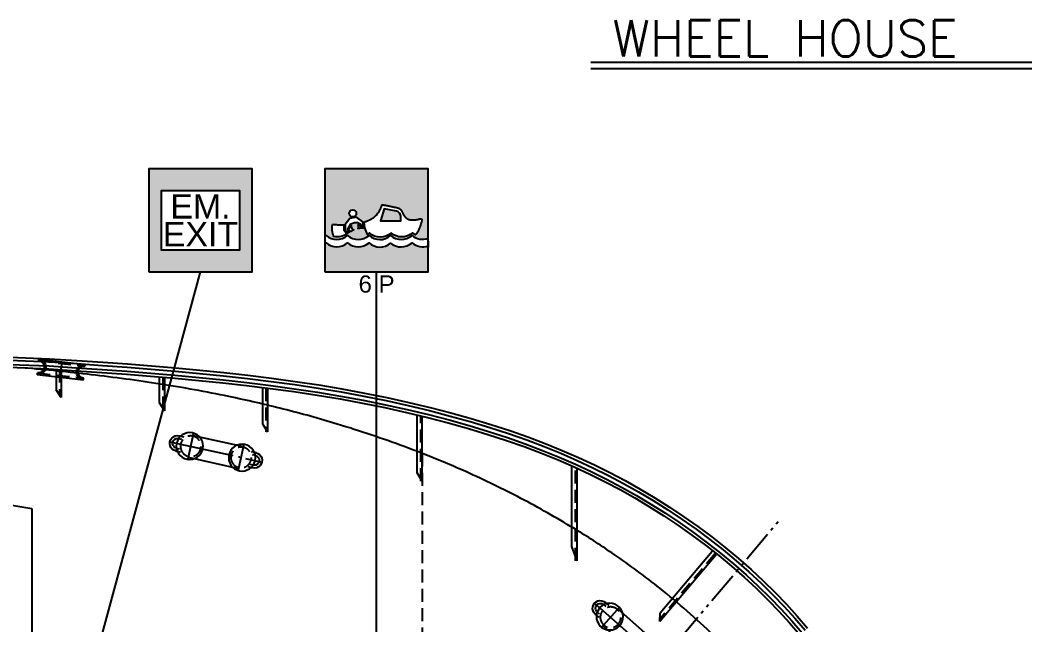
# Model space of a CAD drawing. Header units: millimetres. Extents: x 1084702 to 1166801, y 36632 to 124519.
# Drawn here: x 1118996 to 1128800, y 80761 to 86621 of the extents above; entities that cross this region are included whole.
import ezdxf
from ezdxf.enums import TextEntityAlignment as Align

# ---------------------------------------------------------------- set-up
doc = ezdxf.new("R2010")
doc.units = ezdxf.units.MM
doc.header["$LTSCALE"] = 250
for name, pattern in [('CENTER', [3, 2.5, -0.25, 0, -0.25]), ('DASHED', [0.75, 0.5, -0.25]), ('PHANTOM', [2.1, 1.25, -0.2, 0.125, -0.2, 0.125, -0.2])]:
    doc.linetypes.add(name, pattern=pattern)
doc.layers.get('0').update_dxf_attribs({"color": 255})
for name, color, linetype in [('%posline', 240, 'Continuous'), ('%symbol', 1, 'Continuous'), ('S0TX2', 2, 'Continuous'), ('SAFECO3', 80, 'Continuous'), ('SAFECO7', 255, 'Continuous'), ('SAFETX1', 1, 'Continuous')]:
    doc.layers.add(name, color=color, linetype=linetype)
doc.styles.add('25', font='romans', dxfattribs={"height": 2.5})
doc.styles.add('ROMANS', font='ROMANS.shx', dxfattribs={"height": 100})
doc.styles.add('style1', font='arial.ttf')
doc.styles.add('SYMBOL TXT', font='arial.ttf')
doc.dimstyles.new('dott', dxfattribs={"dimscale": 100, "dimtxt": 150, "dimasz": 0.01, "dimexe": 0.5, "dimexo": 1, "dimgap": 1, "dimtad": 1, "dimdsep": 46, "dimtxsty": 'ROMANS', "dimcen": 1.5, "dimclrd": 1, "dimclre": 1, "dimclrt": 2, "dimazin": 2, "dimtfac": 1, "dimtmove": 2, "dimatfit": 3, "dimldrblk": 'DOT', "dimfxl": 1, "dimtvp": 100, "dimtolj": 1, "dimarcsym": 0})

# ---------------------------------------------------------------- blocks, each defined once
blk = doc.blocks.new('A.4.3_SYMB')
at = {"layer": 'SAFECO3'}
h = blk.add_hatch(color=256, dxfattribs=at)
h.dxf.hatch_style = 1
edge = h.paths.add_edge_path()
edge.add_line((-600, 1200), (-600, 436.0695911111179))
edge.add_arc((-462.3168206484406, 572.723198256208), 193.9867681624607, 224.7849728214023, 309.8562263478203)
edge.add_arc((-213.014954284321, 574.5971933882101), 195.8520086582594, 230.3460304452561, 310.0535816784511)
edge.add_arc((38.3352099053227, 561.7986124510644), 185.7559760498376, 227.5736921240578, 311.5959595996472)
edge.add_arc((286.0568730429368, 571.4519160575437), 193.7761332433246, 230.0592999383633, 310.7732090377113)
edge.add_arc((535.6125767362246, 569.6643241149286), 190.1154409826342, 229.6832966017107, 289.7961928968161)
edge.add_line((600, 390.7840831002541), (600, 1200.000000000004))
edge.add_line((600, 1200), (-600, 1200))
h.paths.add_polyline_path([(286.2083070777444, 716.222117910118), (288.3107685303912, 713.1447195004293), (291.8010513657355, 708.0047658615076), (284.183880525401, 719.3570728186314)], flags=0)
edge = h.paths.add_edge_path(flags=16)
edge.add_arc((-277.4389537005991, 680.5960107228602), 41.84440433873533, 0, 360)
edge = h.paths.add_edge_path(flags=0)
edge.add_line((89.20050979404186, 734.3804755832971), (214.7396266803989, 710.4802509326728))
edge.add_arc((208.9294001605231, 636.4362908515177), 74.27157435191083, 6.039825857703704, 85.51319666683582, ccw=False)
edge.add_line((282.7886928684966, 644.251125295661), (282.7886928684966, 592.2305696323856))
edge.add_line((282.7886928684966, 592.2305696323892), (46.85292984499392, 592.2305696323892))
edge.add_line((46.85292984499392, 592.2305696323892), (89.20050979404186, 734.3804755832971))
h.paths.add_polyline_path([(-233.6771786453755, 636.4449271231279), (-161.4003051670152, 582.9209907094482), (-150.1842604825215, 510.7555990739347), (-172.9371470447368, 510.7555990739347), (-192.6813511082291, 560.1397222948726), (-216.8484327766128, 573.7703169735469), (-256.8451772040717, 573.7703169735469), (-297.8313305209085, 557.3113320823759), (-335.9240125075303, 497.5057339139603), (-316.9607818609147, 462.2484281547804), (-333.8787986372627, 449.5794359689899), (-364.2360578174703, 490.1181475383491), (-364.2360578174703, 552.5730408356176), (-312.0911311750024, 620.0329360428586)], flags=16)
edge = h.paths.add_edge_path(flags=16)
edge.add_line((-197.6697308607909, 551.9874908603524), (-180.7384060321419, 507.9198476256861))
edge.add_arc((-169.1628272565213, 265.2403517271887), 242.9554110398509, 92.730883784425, 101.6991852237668)
edge.add_arc((-251.9289143659407, 529.9784572505887), 42.92056874027885, 321.3099987761316, 391.236110904533)
edge.add_line((-215.2302142105109, 552.2356050438393), (-197.6697308607909, 551.9874908603524))
edge = h.paths.add_edge_path(flags=16)
edge.add_line((-293.5865115081906, 540.3138247489114), (-326.0809331365817, 494.7179654704014))
edge.add_line((-326.0809331365817, 494.7179654704087), (-307.6390366163541, 464.8691853030505))
edge.add_arc((-169.1628272564922, 265.240351727276), 242.9554110397668, 113.0228346082076, 124.74782201632021, ccw=False)
edge.add_arc((-251.928914365948, 529.9784572505887), 42.92056874030024, 166.0661081539838, 253.4120210558355, ccw=False)
edge = h.paths.add_edge_path(flags=16)
edge.add_line((-381.1958453968036, 548.255468038551), (-381.1958453968036, 489.6020121236979))
edge.add_line((-381.1958453968036, 489.6020121236943), (-345.831699245362, 442.3771651037496))
edge.add_arc((-456.5246011372656, 601.6817403425957), 193.9867681602987, 258.4917751443156, 304.79353351232993, ccw=False)
edge.add_arc((-324.7806187830211, 503.2780555520294), 193.5397883375411, 165.4184874228368, 208.2758804812192, ccw=False)
edge.add_line((-512.0865784859343, 552.0030709908024), (-500.1715596907306, 551.4502723734113))
edge.add_line((-500.1715596907306, 551.4502723734331), (-488.2573339575829, 550.9080791280576))
edge.add_line((-488.2573339575829, 550.9080791280576), (-476.3446943486415, 550.3870966266368))
edge.add_line((-476.3446943486415, 550.3870966266259), (-464.4344339259405, 549.8979302412299))
edge.add_line((-464.4344339259405, 549.8979302412336), (-452.5273457515577, 549.451185343798))
edge.add_line((-452.5273457515577, 549.4511853437871), (-440.6242228875999, 549.0574673063311))
edge.add_line((-440.6242228875999, 549.0574673063384), (-428.7258583961157, 548.7273815008739))
edge.add_line((-428.7258583961157, 548.7273815008812), (-416.8330453392191, 548.471533299351))
edge.add_line((-416.8330453392191, 548.471533299351), (-404.9465767789807, 548.3005280737925))
edge.add_line((-404.9465767789807, 548.3005280737852), (-393.0672457774781, 548.2249711961958))
edge.add_line((-393.0672457774781, 548.2249711961922), (-381.1958453968036, 548.2554680385547))
edge = h.paths.add_edge_path()
edge.add_arc((38.3352099053227, 474.9229861897184), 185.7559760498361, 227.5736921240578, 311.5959595996472, ccw=False)
edge.add_arc((-213.0149542843355, 487.7215671268641), 195.8520086582566, 230.3460304452628, 310.05358167845566, ccw=False)
edge.add_arc((-462.3168206484479, 485.8475719948328), 193.986768162464, 230.1437736521797, 309.856226347822, ccw=False)
edge.add_arc((-710.8585858656661, 488.9105731504387), 196.2869822234646, 304.38688253294765, 309.26166287682827, ccw=False)
edge.add_line((-600, 326.9261500404828), (-600, -1.455191522836685e-11))
edge.add_line((-600, 0), (600, 0))
edge.add_line((600, 0), (600, 303.9084568389153))
edge.add_arc((535.6125767362246, 482.7886978535826), 190.1154409826283, 229.6832966017107, 289.7961928968161, ccw=False)
edge.add_arc((286.0568730429368, 484.5762897961977), 193.776133243323, 230.0592999383633, 310.7732090377113, ccw=False)
h.paths.add_polyline_path([(-570.1614224008517, 1200), (560.4886649326581, 1200)], flags=16)
edge = h.paths.add_edge_path(flags=16)
edge.add_line((522.7269446534701, 618.2970010854624), (523.663947017063, 615.2769308276365))
edge.add_line((523.663947017063, 615.2769308276329), (524.5241160149671, 612.2527123625441))
edge.add_line((524.5241160149671, 612.2527123625478), (525.2306182814791, 609.2201974829077))
edge.add_line((525.2306182814791, 609.2201974829077), (525.7083556638827, 606.1753467031922))
edge.add_line((525.7083556638827, 606.1753467031958), (525.9288866505449, 603.1170438626577))
edge.add_line((525.9288866505449, 603.1170438626432), (525.9145141404151, 600.0473522492066))
edge.add_line((525.9145141404151, 600.0473522492102), (525.690095607526, 596.968495210629))
edge.add_line((525.690095607526, 596.9684952106327), (525.2804885258956, 593.8826960946099))
edge.add_line((525.2804885258956, 593.8826960946171), (524.7105503695711, 590.792178248932))
edge.add_line((524.7105503695711, 590.7921782489284), (524.0051386125633, 587.699165021284))
edge.add_line((524.0051386125633, 587.6991650212876), (523.1891107288975, 584.6058797594123))
edge.add_line((523.1891107288975, 584.6058797594014), (522.2873241926136, 581.5145458110237))
edge.add_line((522.2873241926136, 581.5145458110346), (518.3181920764619, 569.2130558245044))
edge.add_line((518.3181920764619, 569.2130558244971), (514.4862156114614, 557.0791018101991))
edge.add_line((514.4862156114614, 557.0791018101881), (510.7581835779929, 545.1141788764289))
edge.add_line((510.7581835779929, 545.1141788764362), (506.9318899423379, 533.3051312610405))
edge.add_line((506.9318899423379, 533.3051312610478), (504.9187056381706, 527.4549495220781))
edge.add_line((504.9187056381706, 527.4549495220563), (502.8051286708214, 521.6388032018622))
edge.add_line((502.8051286708214, 521.6388032018876), (500.5669895567626, 515.8550474444673))
edge.add_line((500.5669895567626, 515.8550474444637), (498.1998392938476, 510.1020305177335))
edge.add_line((498.1998392938476, 510.1020305177226), (495.7162126426701, 504.3780947677587))
edge.add_line((495.7162126426701, 504.3780947677587), (493.129199458228, 498.6815823469587))
edge.add_line((493.129199458228, 498.681582346966), (490.4518895955116, 493.0108354079239))
edge.add_line((490.4518895955116, 493.0108354079275), (487.6973729095043, 487.3641961030517))
edge.add_line((487.6973729095043, 487.3641961030517), (482.0090784875792, 476.1366090058873))
edge.add_line((482.0090784875792, 476.1366090058727), (479.0971371022824, 470.5550020753981))
edge.add_line((479.0971371022824, 470.5550020754017), (476.1172505735376, 465.0172315373529))
edge.add_line((476.1172505735376, 465.0172315373638), (473.0273781837386, 459.5553594113298))
edge.add_line((473.0273781837386, 459.5553594113298), (469.7853791981761, 454.2015088909066))
edge.add_line((469.7853791981761, 454.2015088908956), (466.3491128821624, 448.9878031697626))
edge.add_line((466.3491128821624, 448.987803169759), (464.544960495652, 446.4435431069542))
edge.add_line((464.544960495652, 446.4435431069578), (462.6755494424433, 443.9452609703803))
edge.add_line((462.6755494424433, 443.9452609703876), (461.6987426640044, 442.6947607074835))
edge.add_line((461.6987426640044, 442.6947607074835), (460.6617443996583, 441.4052067965276))
edge.add_line((460.6617443996583, 441.405206796524), (459.5373292960285, 440.0440972839715))
edge.add_line((459.5373292960285, 440.0440972839715), (458.2982719997308, 438.5789302162448))
edge.add_line((458.2982719997308, 438.5789302162448), (456.9173471573886, 436.9772036397699))
edge.add_line((456.9173471573886, 436.9772036397626), (455.3673294156324, 435.2064156010238))
edge.add_line((455.3673294156324, 435.206415601031), (454.5204027845393, 434.2474666728049))
edge.add_line((454.5204027845393, 434.2474666728085), (453.6209934210783, 433.2340641464034))
edge.add_line((453.6209934210783, 433.2340641463961), (452.6656981560736, 432.1621452776562))
edge.add_line((452.6656981560736, 432.1621452776599), (451.6511138203568, 431.027647322353))
edge.add_arc((541.404796244613, 598.6228662019712), 190.1154409826371, 229.6832966016943, 241.8292388827227, ccw=False)
edge.add_arc((291.8490925512815, 600.4104581446009), 193.776133243312, 230.0592999383606, 310.7732090377141, ccw=False)
edge.add_arc((44.12742941365286, 590.7571545381361), 185.7559760498511, 227.5736921240687, 311.59595959964906, ccw=False)
edge.add_arc((-207.222734775838, 603.55573547534), 195.8520086582417, 301.01067509336553, 310.0535816784009, ccw=False)
edge.add_line((-106.3202167537602, 435.6965946689161), (-134.7943350079076, 510.7555990739202))
edge.add_line((-134.7943350079076, 510.7555990739347), (-145.593400342892, 580.23809500895))
edge.add_line((-145.593400342892, 580.2380950089428), (-138.2631102840969, 582.770815629774))
edge.add_line((-138.2631102840969, 582.7708156297595), (-131.3356331043251, 585.2562357266142))
edge.add_line((-131.3356331043251, 585.2562357266288), (-124.7501643337164, 587.6993013160427))
edge.add_line((-124.7501643337164, 587.699301316039), (-118.4464083662388, 590.1049964140329))
edge.add_line((-118.4464083662388, 590.1049964140402), (-112.3821232289192, 592.4796531924803))
edge.add_line((-112.3821232289192, 592.4796531924658), (-106.5375656144897, 594.8312839120954))
edge.add_line((-106.5375656144897, 594.8312839121063), (-100.8944036095272, 597.1680062295673))
edge.add_line((-100.8944036095272, 597.1680062295636), (-95.43430530061596, 599.4979378015123))
edge.add_line((-95.43430530061596, 599.4979378015123), (-90.1389387743402, 601.8291962845833))
edge.add_line((-90.1389387743402, 601.8291962845833), (-84.9899721172842, 604.1698993354694))
edge.add_line((-84.9899721172842, 604.1698993354803), (-79.96907341601764, 606.5281646107615))
edge.add_line((-79.96907341601764, 606.5281646107469), (-75.05791075713933, 608.9121097671341))
edge.add_line((-75.05791075713933, 608.912109767145), (-70.23815222721896, 611.3298524612801))
edge.add_line((-70.23815222721896, 611.3298524612765), (-65.49149273855437, 613.789719259039))
edge.add_line((-65.49149273855437, 613.7897192590317), (-60.80062048278342, 616.3077720374094))
edge.add_line((-60.80062048278342, 616.3077720374131), (-56.14948599009222, 618.9099033233142))
edge.add_line((-56.14948599009222, 618.9099033233215), (-51.52212139938638, 621.6226411835414))
edge.add_line((-51.52212139938638, 621.6226411835378), (-46.90255884955695, 624.4725136849775))
edge.add_line((-46.90255884955695, 624.4725136849884), (-42.27483047948772, 627.4860488944614))
edge.add_line((-42.27483047948772, 627.4860488944541), (-37.62296842809155, 630.6897748787851))
edge.add_line((-37.62296842809155, 630.6897748787887), (-32.93100483425224, 634.1102197048785))
edge.add_line((-32.93100483425224, 634.1102197048749), (-28.18297183686809, 637.7739114395117))
edge.add_line((-28.18297183686809, 637.7739114395081), (-23.36290157483018, 641.7073781495383))
edge.add_line((-23.36290157483018, 641.7073781495419), (-18.45712827314856, 645.9347213187466))
edge.add_line((-18.45712827314856, 645.9347213187575), (-13.48130416971253, 650.4491388974348))
edge.add_line((-13.48130416971253, 650.4491388974129), (-8.471285463085223, 655.2225322433987))
edge.add_line((-8.471285463085223, 655.2225322434097), (-3.463328043493675, 660.2263814075668))
edge.add_line((-3.463328043493675, 660.2263814075704), (1.506312198835076, 665.4321664406561))
edge.add_line((1.506312198835076, 665.4321664406452), (6.401379373681266, 670.8113673935477))
edge.add_line((6.401379373681266, 670.8113673935441), (11.18561759082513, 676.335464317046))
edge.add_line((11.18561759082513, 676.3354643170605), (15.82277096003963, 681.9759372619919))
edge.add_line((15.82277096003963, 681.9759372619883), (20.27658359110501, 687.70426627919))
edge.add_line((20.27658359110501, 687.7042662791791), (24.51295504553855, 693.4933720198569))
edge.add_line((24.51295504553855, 693.4933720198605), (28.52480710724194, 699.334235489845))
edge.add_line((28.52480710724194, 699.3342354898487), (32.32347612467129, 705.2301451050043))
edge.add_line((32.32347612467129, 705.2301451050007), (35.92065259312949, 711.1846259759077))
edge.add_line((35.92065259312949, 711.184625975904), (39.32802700794855, 717.2012032131097))
edge.add_line((39.32802700794855, 717.201203213117), (42.55728986443137, 723.2834019272268))
edge.add_line((42.55728986443137, 723.2834019272268), (45.62007924640784, 729.4347402407402))
edge.add_line((45.62007924640784, 729.4347402407438), (48.52040519618458, 735.6577192268487))
edge.add_line((48.52040519618458, 735.6577192268451), (51.24671517508978, 741.9527649944648))
edge.add_line((51.24671517508978, 741.9527649944648), (53.78555962059909, 748.3200507216316))
edge.add_line((53.78555962059909, 748.3200507216388), (56.12352012557676, 754.7597410728267))
edge.add_line((56.12352012557676, 754.7597410728195), (58.2631397658115, 761.2676390281631))
edge.add_line((58.2631397658115, 761.2676390281558), (60.2488997696928, 767.8280874181473))
edge.add_line((60.2488997696928, 767.828087418151), (62.13208668266452, 774.4235694312338))
edge.add_line((62.13208668266452, 774.4235694312374), (63.96398705019237, 781.0365682558768))
edge.add_line((63.96398705019237, 781.0365682558768), (67.62098998529837, 780.5156216126306))
edge.add_line((67.62098998529837, 780.5156216126197), (71.27773274082574, 779.9934442808881))
edge.add_line((71.27773274082574, 779.9934442808881), (74.93395513718133, 779.4688055722945))
edge.add_line((74.93395513718133, 779.4688055723091), (78.58939699478651, 778.9404747983936))
edge.add_line((78.58939699478651, 778.9404747983936), (82.2437981340554, 778.4072212706742))
edge.add_line((82.2437981340554, 778.4072212706669), (85.89689837540936, 777.8678143007382))
edge.add_line((85.89689837540936, 777.8678143007419), (89.54843753925525, 777.3210232001184))
edge.add_line((89.54843753925525, 777.3210232001147), (93.1981554460217, 776.7656172803945))
edge.add_line((93.1981554460217, 776.7656172803981), (96.84579191610828, 776.2003658531175))
edge.add_line((96.84579191610828, 776.2003658531321), (100.4910867699436, 775.6240382298383))
edge.add_line((100.4910867699436, 775.6240382298274), (104.1337798279419, 775.0354037220895))
edge.add_line((104.1337798279419, 775.0354037220823), (107.7736109105172, 774.4332316414366))
edge.add_line((107.7736109105172, 774.4332316414366), (111.4103198380835, 773.8162912994594))
edge.add_line((111.4103198380835, 773.8162912994594), (115.0436464310624, 773.1833520076871))
edge.add_line((115.0436464310624, 773.1833520076907), (118.6733305098678, 772.5331830776922))
edge.add_line((118.6733305098678, 772.5331830776995), (122.2991118949139, 771.8645538210221))
edge.add_line((122.2991118949139, 771.8645538210258), (125.9207304066222, 771.1762335492313))
edge.add_line((125.9207304066222, 771.1762335492094), (129.538037262857, 770.4674661222525))
edge.add_line((129.538037262857, 770.4674661222525), (133.1513920263606, 769.7396609272946))
edge.add_line((133.1513920263606, 769.7396609273128), (136.7612991832939, 768.9948447191891))
edge.add_line((136.7612991832939, 768.9948447191855), (140.3682632305936, 768.2350442986099))
edge.add_line((140.3682632305936, 768.2350442985917), (143.9727886651963, 767.4622864662088))
edge.add_line((143.9727886651963, 767.4622864662233), (147.5753799840313, 766.6785980227542))
edge.add_line((147.5753799840313, 766.6785980227432), (151.1765416840353, 765.8860057688216))
edge.add_line((151.1765416840353, 765.8860057688289), (154.7767782621377, 765.0865365051541))
edge.add_line((154.7767782621377, 765.0865365051577), (158.3765942152822, 764.2822170324216))
edge.add_line((158.3765942152822, 764.2822170324071), (161.9764940403911, 763.4750741513053))
edge.add_line((161.9764940403911, 763.4750741513126), (165.5769822344082, 762.6671346624535))
edge.add_line((165.5769822344082, 762.6671346624644), (169.1785632942556, 761.8604253666235))
edge.add_line((169.1785632942556, 761.8604253666126), (172.7817417168844, 761.0569730644056))
edge.add_line((172.7817417168844, 761.0569730644202), (176.3870219992095, 760.258804556539))
edge.add_line((176.3870219992095, 760.2588045565208), (179.9949086381748, 759.467946643661))
edge.add_line((179.9949086381748, 759.4679466436646), (183.6059061307096, 758.6864261264891))
edge.add_line((183.6059061307096, 758.6864261265), (187.2205189737506, 757.9162698057044))
edge.add_line((187.2205189737506, 757.9162698057044), (190.8392516642343, 757.1595044819551))
edge.add_line((190.8392516642343, 757.1595044819551), (194.4626086990902, 756.4181569559441))
edge.add_line((194.4626086990902, 756.4181569559296), (198.091028566756, 755.694015005236))
edge.add_line((198.091028566756, 755.6940150052542), (201.7237124861131, 754.9843861349909))
edge.add_line((201.7237124861131, 754.9843861349946), (205.35876287664, 754.2825989917874))
edge.add_line((205.35876287664, 754.2825989917765), (208.9942439657461, 753.5818439250215))
edge.add_line((208.9942439657461, 753.5818439250143), (212.6282199808484, 752.8753112841623))
edge.add_line((212.6282199808484, 752.875311284166), (216.2587551493343, 752.1561914185586))
edge.add_line((216.2587551493343, 752.1561914185731), (219.8839136986207, 751.4176746776611))
edge.add_line((219.8839136986207, 751.4176746776648), (223.5017598561026, 750.6529514108443))
edge.add_line((223.5017598561026, 750.6529514108406), (227.1103578491966, 749.8552119674787))
edge.add_line((227.1103578491966, 749.8552119674714), (230.7077719052977, 749.0176466970224))
edge.add_line((230.7077719052977, 749.0176466970152), (234.2920662518154, 748.1334459488462))
edge.add_line((234.2920662518154, 748.1334459488426), (237.8613051161592, 747.1958000723498))
edge.add_line((237.8613051161592, 747.1958000723534), (241.4135527257313, 746.1978994169622))
edge.add_line((241.4135527257313, 746.1978994169622), (244.9468733079266, 745.1329343320649))
edge.add_line((244.9468733079266, 745.1329343320685), (248.4593310901619, 743.9940951670615))
edge.add_line((248.4593310901619, 743.9940951670724), (251.9489902998466, 742.7745722713844))
edge.add_line((251.9489902998466, 742.7745722713735), (255.4139151643685, 741.467555994368))
edge.add_line((255.4139151643685, 741.4675559943571), (258.8521699111443, 740.0662366854594))
edge.add_line((258.8521699111443, 740.0662366854813), (262.258187903004, 738.5601353339007))
edge.add_line((262.258187903004, 738.5601353339007), (265.5779703331573, 736.8898272653314))
edge.add_line((265.5779703331573, 736.8898272653314), (268.7230380130932, 734.9610418513585))
edge.add_line((268.7230380130932, 734.961041851333), (271.6081465072275, 732.683415818421))
edge.add_line((271.6081465072275, 732.6834158184356), (274.3743231673434, 730.2317668602882))
edge.add_line((274.3743231673434, 730.2317668602918), (277.226875216249, 727.8778288621943))
edge.add_line((277.226875216249, 727.8778288621834), (279.8477711927189, 725.3207672539429))
edge.add_line((279.8477711927189, 725.3207672539429), (282.1172308709574, 722.437119431961))
edge.add_line((282.1172308709574, 722.4371194319683), (284.1838805253938, 719.3570728186278))
edge.add_line((284.1838805253938, 719.3570728186314), (286.2083070777444, 716.2221179101216))
edge.add_line((286.2083070777444, 716.222117910118), (288.3107685303839, 713.1447195004221))
edge.add_line((288.3107685303839, 713.1447195004293), (290.3922072312125, 710.0794955832935))
edge.add_line((290.3922072312125, 710.0794955832971), (292.2793714072905, 706.9276648427258))
edge.add_line((292.2793714072905, 706.927664842704), (293.8079824789747, 703.5951653600823))
edge.add_line((293.8079824789747, 703.5951653600932), (295.0570479005255, 700.1161962786027))
edge.add_line((295.0570479005255, 700.1161962785991), (296.3704216010083, 696.664584565202))
edge.add_line((296.3704216010083, 696.6645845652092), (298.0121934464551, 693.3740769308351))
edge.add_line((298.0121934464551, 693.3740769308206), (299.9036935785116, 690.2049734230131))
edge.add_line((299.9036935785116, 690.2049734230241), (301.8874065350974, 687.0776758576794))
edge.add_line((301.8874065350974, 687.0776758576831), (303.8058168541029, 683.912586050621))
edge.add_line((303.8058168541029, 683.9125860506174), (305.5258659091924, 680.6429173817814))
edge.add_line((305.5258659091924, 680.6429173817742), (307.0888306058332, 677.2932078353479))
edge.add_line((307.0888306058332, 677.2932078353479), (308.6116837974041, 673.9276482556961))
edge.add_line((308.6116837974041, 673.9276482557034), (310.2117060813107, 670.6105906969788))
edge.add_line((310.2117060813107, 670.6105906969751), (311.9906249864944, 667.3975083154401))
edge.add_line((311.9906249864944, 667.397508315451), (313.9434090461218, 664.2829279508696))
edge.add_line((313.9434090461218, 664.2829279508587), (316.0202032143206, 661.2357876669776))
edge.add_line((316.0202032143206, 661.2357876669848), (318.1709983287001, 658.2249375458669))
edge.add_line((318.1709983287001, 658.2249375458487), (320.3457852268693, 655.2192276696333))
edge.add_line((320.3457852268693, 655.2192276696442), (322.4947983819875, 652.1876912643493))
edge.add_line((322.4947983819875, 652.1876912643638), (324.5981991174122, 649.1218579547603))
edge.add_line((324.5981991174122, 649.1218579547567), (326.6945131066313, 646.0571305991616))
edge.add_line((326.6945131066313, 646.0571305991616), (328.8290056061378, 643.033978287247))
edge.add_line((328.8290056061378, 643.033978287247), (331.0469418724315, 640.0928701086523))
edge.add_line((331.0469418724315, 640.0928701086523), (333.3935871620051, 637.2742751530277))
edge.add_line((333.3935871620051, 637.2742751530168), (335.9127079874452, 634.6173265007528))
edge.add_line((335.9127079874452, 634.6173265007528), (338.6090995739505, 632.126417472995))
edge.add_line((338.6090995739505, 632.1264174730022), (341.4459086019342, 629.768815072759))
edge.add_line((341.4459086019342, 629.7688150727627), (344.3842468153525, 627.5099723213752))
edge.add_line((344.3842468153525, 627.5099723213789), (347.3852259581618, 625.3153422400756))
edge.add_line((347.3852259581618, 625.3153422400501), (350.4103190117021, 623.1508121087172))
edge.add_line((350.4103190117021, 623.1508121087245), (353.4436778388408, 621.0095324397225))
edge.add_line((353.4436778388408, 621.0095324397407), (356.5051967367108, 618.9276212211662))
edge.add_line((356.5051967367108, 618.9276212211553), (359.617914647315, 616.9449767503829))
edge.add_line((359.617914647315, 616.9449767503975), (362.8048705126203, 615.1014973246347))
edge.add_line((362.8048705126203, 615.1014973246347), (366.0891028789629, 613.4370810628425))
edge.add_line((366.0891028789629, 613.4370810628316), (369.4848805914371, 611.9876709160526))
edge.add_line((369.4848805914371, 611.9876709160599), (372.975065544073, 610.7750451842112))
edge.add_line((372.975065544073, 610.7750451842003), (376.5354359362464, 609.8070378617813))
edge.add_line((376.5354359362464, 609.8070378617849), (380.1413874141654, 609.017379224344))
edge.add_line((380.1413874141654, 609.017379224344), (383.7684158602642, 608.3097866444441))
edge.add_line((383.7684158602642, 608.3097866444296), (387.4023988987392, 607.6337751021383))
edge.add_line((387.4023988987392, 607.6337751021492), (391.0428361057711, 606.999089565732))
edge.add_line((391.0428361057711, 606.9990895657247), (394.6901511410688, 606.419560874594))
edge.add_line((394.6901511410688, 606.419560874594), (398.3447676643191, 605.9090198680424))
edge.add_line((398.3447676643191, 605.9090198680497), (402.0071093352308, 605.4812973854314))
edge.add_line((402.0071093352308, 605.4812973854278), (405.6775777261428, 605.1499277274015))
edge.add_line((405.6775777261428, 605.1499277274124), (409.3558079970608, 604.9181555557407))
edge.add_line((409.3558079970608, 604.9181555557298), (413.0404900077192, 604.7765341940467))
edge.add_line((413.0404900077192, 604.776534194054), (416.7302552586261, 604.7148334510202))
edge.add_line((416.7302552586261, 604.714833451013), (420.4237352502751, 604.7228231353292))
edge.add_line((420.4237352502751, 604.7228231353365), (424.1195614831668, 604.790273055718))
edge.add_line((424.1195614831668, 604.7902730557107), (427.8163654578166, 604.9069530208326))
edge.add_line((427.8163654578166, 604.9069530208362), (431.5127786747107, 605.0626328394064))
edge.add_line((431.5127786747107, 605.0626328394137), (435.2074326343572, 605.2470823200892))
edge.add_line((435.2074326343572, 605.2470823200856), (438.8990138204827, 605.4520680854366))
edge.add_line((438.8990138204827, 605.452068085433), (442.5865552823452, 605.6819429039642))
edge.add_line((442.5865552823452, 605.6819429039606), (446.2692247437226, 605.9459504894912))
edge.add_line((446.2692247437226, 605.9459504894912), (449.9461902280746, 606.2533454395598))
edge.add_line((449.9461902280746, 606.2533454395598), (453.6166197588609, 606.6133823516575))
edge.add_line((453.6166197588609, 606.6133823516575), (457.2796813595487, 607.035315823272))
edge.add_line((457.2796813595487, 607.0353158232756), (460.9346513009223, 607.5269282390946))
edge.add_line((460.9346513009223, 607.5269282390946), (464.5816581326071, 608.0844106031327))
edge.add_line((464.5816581326071, 608.0844106031436), (468.2212338526006, 608.6984668381338))
edge.add_line((468.2212338526006, 608.6984668381192), (471.8539128696866, 609.3597680785169))
edge.add_line((471.8539128696866, 609.3597680785315), (475.4802295926711, 610.0589854587924))
edge.add_line((475.4802295926711, 610.0589854587888), (479.1007649864696, 610.7867240535488))
edge.add_line((479.1007649864696, 610.7867240535415), (482.7169984517241, 611.5323141193221))
edge.add_line((482.7169984517241, 611.5323141193221), (486.3312213744648, 612.2839337617734))
edge.add_line((486.3312213744648, 612.283933761777), (489.9457543512908, 613.0297196387473))
edge.add_line((489.9457543512908, 613.0297196387401), (493.5629179787575, 613.7578084081579))
edge.add_line((493.5629179787575, 613.7578084081615), (497.1850328534565, 614.4563367278788))
edge.add_line((497.1850328534565, 614.4563367278752), (500.8144186486024, 615.1134461430556))
edge.add_line((500.8144186486024, 615.1134461430629), (504.4525149084584, 615.7219366050704))
edge.add_line((504.4525149084584, 615.7219366050704), (508.0982428451971, 616.2879372643984))
edge.add_line((508.0982428451971, 616.2879372644093), (511.7500761234405, 616.8199460815558))
edge.add_line((511.7500761234405, 616.8199460815376), (515.4064884078252, 617.3264610170772))
edge.add_line((515.4064884078252, 617.3264610170736), (519.0659533629587, 617.815980031537))
edge.add_line((519.0659533629587, 617.815980031548), (522.7269446534701, 618.2970010854588))
h = blk.add_hatch(color=256, dxfattribs=at)
h.dxf.hatch_style = 1
edge = h.paths.add_edge_path()
edge.add_arc((208.9294001605231, 636.4362908515468), 74.27157435190821, 6.039825857698397, 72.92876734597289)
edge.add_line((230.7325931576124, 707.4354988178384), (89.20050979404186, 734.3804755833007))
edge.add_line((89.20050979404186, 734.3804755832971), (46.85292984499392, 592.2305696323892))
edge.add_line((46.85292984499392, 592.2305696323892), (282.7886928684966, 592.2305696323892))
edge.add_line((282.7886928684966, 592.2305696323892), (282.7886928684966, 644.2511252956901))
at = {"layer": 'SAFECO7'}
for p, q in [((-600.0000267876967, 358.6853294940665), (-600, 288.3276806462527)), ((600, 358.5887279999879), (600, 288.2310480000015))]:
    blk.add_line(p, q, dxfattribs=at)
at = {"layer": 'SAFECO7', "lineweight": -3}
blk.add_lwpolyline([(-600, 0), (600, 0), (600, 1200), (-600, 1200)], close=True, dxfattribs=at)
at = {"layer": 'SAFECO7'}
for points in [[(522.7269446534701, 618.2970010854624), (523.663947017063, 615.2769308276329), (524.5241160149671, 612.2527123625478), (525.2306182814791, 609.2201974829077), (525.7083556638827, 606.1753467031958), (525.9288866505449, 603.1170438626432), (525.9145141404151, 600.0473522492102), (525.690095607526, 596.9684952106327), (525.2804885258956, 593.8826960946171), (524.7105503695711, 590.7921782489284), (524.0051386125633, 587.6991650212876), (523.1891107288975, 584.6058797594014), (522.2873241926136, 581.5145458110346), (518.3181920764619, 569.2130558244971), (514.4862156114614, 557.0791018101881), (510.7581835779929, 545.1141788764362), (506.9318899423379, 533.3051312610478), (504.9187056381706, 527.4549495220563), (502.8051286708214, 521.6388032018876), (500.5669895567626, 515.8550474444637), (498.1998392938476, 510.1020305177226), (495.7162126426701, 504.3780947677587), (493.129199458228, 498.681582346966), (490.4518895955116, 493.0108354079275), (487.6973729095043, 487.3641961030517), (482.0090784875792, 476.1366090058727), (479.0971371022824, 470.5550020754017), (476.1172505735376, 465.0172315373638), (473.0273781837386, 459.5553594113298), (469.7853791981761, 454.2015088908956), (466.3491128821624, 448.987803169759), (464.544960495652, 446.4435431069578), (462.6755494424433, 443.9452609703876), (461.6987426640044, 442.6947607074835), (460.6617443996583, 441.405206796524), (459.5373292960285, 440.0440972839715), (458.2982719997308, 438.5789302162448), (456.9173471573886, 436.9772036397626), (455.3673294156324, 435.206415601031), (454.5204027845393, 434.2474666728085), (453.6209934210783, 433.2340641463961), (452.6656981560736, 432.1621452776599), (451.6511138203568, 431.0276473223494, -0.05304634301140229), (418.3978070179583, 453.6636943589547, -0.3675019255852693), (167.44589521132, 451.8404937967425, -0.3839755160942723), (-81.1912395308027, 453.6421887166653, -0.03947761269060251), (-106.3202167537602, 435.6965946689161), (-134.7943350079076, 510.7555990739347), (-145.593400342892, 580.2380950089428), (-138.2631102840969, 582.7708156297595), (-131.3356331043251, 585.2562357266288), (-124.7501643337164, 587.699301316039), (-118.4464083662388, 590.1049964140402), (-112.3821232289192, 592.4796531924658), (-106.5375656144897, 594.8312839121063), (-100.8944036095272, 597.1680062295636), (-95.43430530061596, 599.4979378015123), (-90.1389387743402, 601.8291962845833), (-84.9899721172842, 604.1698993354803), (-79.96907341601764, 606.5281646107469), (-75.05791075713933, 608.912109767145), (-70.23815222721896, 611.3298524612765), (-65.49149273855437, 613.7897192590317), (-60.80062048278342, 616.3077720374131), (-56.14948599009222, 618.9099033233215), (-51.52212139938638, 621.6226411835378), (-46.90255884955695, 624.4725136849884), (-42.27483047948772, 627.4860488944541), (-37.62296842809155, 630.6897748787887), (-32.93100483425224, 634.1102197048749), (-28.18297183686809, 637.7739114395081), (-23.36290157483018, 641.7073781495419), (-18.45712827314856, 645.9347213187575), (-13.48130416971253, 650.4491388974129), (-8.471285463085223, 655.2225322434097), (-3.463328043493675, 660.2263814075704), (1.506312198835076, 665.4321664406452), (6.401379373681266, 670.8113673935441), (11.18561759082513, 676.3354643170605), (15.82277096003963, 681.9759372619883), (20.27658359110501, 687.7042662791791), (24.51295504553855, 693.4933720198605), (28.52480710724194, 699.3342354898487), (32.32347612467129, 705.2301451050007), (35.92065259312949, 711.184625975904), (39.32802700794855, 717.201203213117), (42.55728986443137, 723.2834019272268), (45.62007924640784, 729.4347402407438), (48.52040519618458, 735.6577192268451), (51.24671517508978, 741.9527649944648), (53.78555962059909, 748.3200507216388), (56.12352012557676, 754.7597410728195), (58.2631397658115, 761.2676390281558), (60.2488997696928, 767.828087418151), (62.13208668266452, 774.4235694312374), (63.96398705019237, 781.0365682558768), (67.62098998529837, 780.5156216126197), (71.27773274082574, 779.9934442808881), (74.93395513718133, 779.4688055723091), (78.58939699478651, 778.9404747983936), (82.2437981340554, 778.4072212706669), (85.89689837540936, 777.8678143007419), (89.54843753925525, 777.3210232001147), (93.1981554460217, 776.7656172803981), (96.84579191610828, 776.2003658531321), (100.4910867699436, 775.6240382298274), (104.1337798279419, 775.0354037220823), (107.7736109105172, 774.4332316414366), (111.4103198380835, 773.8162912994594), (115.0436464310624, 773.1833520076907), (118.6733305098678, 772.5331830776995), (122.2991118949139, 771.8645538210258), (125.9207304066222, 771.1762335492094), (129.538037262857, 770.4674661222525), (133.1513920263606, 769.7396609273128), (136.7612991832939, 768.9948447191855), (140.3682632305936, 768.2350442985917), (143.9727886651963, 767.4622864662233), (147.5753799840313, 766.6785980227432), (151.1765416840353, 765.8860057688289), (154.7767782621377, 765.0865365051577), (158.3765942152822, 764.2822170324071), (161.9764940403911, 763.4750741513126), (165.5769822344082, 762.6671346624644), (169.1785632942556, 761.8604253666126), (172.7817417168844, 761.0569730644202), (176.3870219992095, 760.2588045565208), (179.9949086381748, 759.4679466436646), (183.6059061307096, 758.6864261265), (187.2205189737506, 757.9162698057044), (190.8392516642343, 757.1595044819551), (194.4626086990902, 756.4181569559296), (198.091028566756, 755.6940150052542), (201.7237124861131, 754.9843861349946), (205.35876287664, 754.2825989917765), (208.9942439657461, 753.5818439250143), (212.6282199808484, 752.875311284166), (216.2587551493343, 752.1561914185731), (219.8839136986207, 751.4176746776648), (223.5017598561026, 750.6529514108406), (227.1103578491966, 749.8552119674714), (230.7077719052977, 749.0176466970152), (234.2920662518154, 748.1334459488426), (237.8613051161592, 747.1958000723534), (241.4135527257313, 746.1978994169622), (244.9468733079266, 745.1329343320685), (248.4593310901619, 743.9940951670724), (251.9489902998466, 742.7745722713735), (255.4139151643685, 741.4675559943571), (258.8521699111443, 740.0662366854813), (262.258187903004, 738.5601353339007), (265.5779703331573, 736.8898272653314), (268.7230380130932, 734.961041851333), (271.6081465072275, 732.6834158184356), (274.3743231673434, 730.2317668602918), (277.226875216249, 727.8778288621834), (279.8477711927189, 725.3207672539429), (282.1172308709574, 722.4371194319683), (284.1838805253938, 719.3570728186314), (286.2083070777444, 716.222117910118), (288.3107685303839, 713.1447195004293), (290.3922072312125, 710.0794955832971), (292.2793714072905, 706.927664842704), (293.8079824789747, 703.5951653600932), (295.0570479005255, 700.1161962785991), (296.3704216010083, 696.6645845652092), (298.0121934464551, 693.3740769308206), (299.9036935785116, 690.2049734230241), (301.8874065350974, 687.0776758576831), (303.8058168541029, 683.9125860506174), (305.5258659091924, 680.6429173817742), (307.0888306058332, 677.2932078353479), (308.6116837974041, 673.9276482557034), (310.2117060813107, 670.6105906969751), (311.9906249864944, 667.397508315451), (313.9434090461218, 664.2829279508587), (316.0202032143206, 661.2357876669848), (318.1709983287001, 658.2249375458487), (320.3457852268693, 655.2192276696442), (322.4947983819875, 652.1876912643638), (324.5981991174122, 649.1218579547567), (326.6945131066313, 646.0571305991616), (328.8290056061378, 643.033978287247), (331.0469418724315, 640.0928701086523), (333.3935871620051, 637.2742751530168), (335.9127079874452, 634.6173265007528), (338.6090995739505, 632.1264174730022), (341.4459086019342, 629.7688150727627), (344.3842468153525, 627.5099723213789), (347.3852259581618, 625.3153422400501), (350.4103190117021, 623.1508121087245), (353.4436778388408, 621.0095324397407), (356.5051967367108, 618.9276212211553), (359.617914647315, 616.9449767503975), (362.8048705126203, 615.1014973246347), (366.0891028789629, 613.4370810628316), (369.4848805914371, 611.9876709160599), (372.975065544073, 610.7750451842003), (376.5354359362464, 609.8070378617849), (380.1413874141654, 609.017379224344), (383.7684158602642, 608.3097866444296), (387.4023988987392, 607.6337751021492), (391.0428361057711, 606.9990895657247), (394.6901511410688, 606.419560874594), (398.3447676643191, 605.9090198680497), (402.0071093352308, 605.4812973854278), (405.6775777261428, 605.1499277274124), (409.3558079970608, 604.9181555557298), (413.0404900077192, 604.776534194054), (416.7302552586261, 604.714833451013), (420.4237352502751, 604.7228231353365), (424.1195614831668, 604.7902730557107), (427.8163654578166, 604.9069530208362), (431.5127786747107, 605.0626328394137), (435.2074326343572, 605.2470823200856), (438.8990138204827, 605.452068085433), (442.5865552823452, 605.6819429039606), (446.2692247437226, 605.9459504894912), (449.9461902280746, 606.2533454395598), (453.6166197588609, 606.6133823516575), (457.2796813595487, 607.0353158232756), (460.9346513009223, 607.5269282390946), (464.5816581326071, 608.0844106031436), (468.2212338526006, 608.6984668381192), (471.8539128696866, 609.3597680785315), (475.4802295926711, 610.0589854587888), (479.1007649864696, 610.7867240535415), (482.7169984517241, 611.5323141193221), (486.3312213744648, 612.283933761777), (489.9457543512908, 613.0297196387401), (493.5629179787575, 613.7578084081615), (497.1850328534565, 614.4563367278752), (500.8144186486024, 615.1134461430629), (504.4525149084584, 615.7219366050704), (508.0982428451971, 616.2879372644093), (511.7500761234405, 616.8199460815376), (515.4064884078252, 617.3264610170736), (519.0659533629587, 617.815980031548)], [(282.7886928684966, 644.2511252956901), (282.7886928684966, 644.251125295661, 0.3004374381362842), (230.7325931576124, 707.4354988178384), (89.20050979404186, 734.3804755832971), (46.85292984499392, 592.2305696323892), (282.7886928684966, 592.2305696323892)], [(-345.831699245362, 442.3771651037532, -0.2048238375677397), (-495.2266299332914, 411.5948676018743, -0.1892113391883187), (-512.0865784859343, 552.0030709908024), (-500.1715596907306, 551.4502723734331), (-488.2573339576047, 550.9080791280576), (-476.3446943486488, 550.3870966266259), (-464.4344339259405, 549.8979302412336), (-452.5273457515577, 549.4511853437871), (-440.6242228875853, 549.0574673063384), (-428.7258583961157, 548.7273815008812), (-416.8330453392191, 548.471533299351), (-404.9465767789734, 548.3005280737852), (-393.0672457774781, 548.2249711961922), (-381.1958453968036, 548.255468038551), (-381.1958453968036, 489.6020121236943)], [(-307.6390366163541, 464.8691853030468), (-326.0809331365817, 494.7179654704087), (-293.5865115081906, 540.3138247489114, 0.4007101693125604), (-264.182191578424, 488.8441355891846, 0.05120458976343246)], [(-180.7384060321419, 507.9198476257006, 0.03915158318413534), (-218.4277147785688, 503.1485327781556, 0.3149443777096029), (-215.2302142105109, 552.2356050438393), (-197.6697308607909, 551.9874908603524)]]:
    blk.add_lwpolyline(points, format="xyb", close=True, dxfattribs=at)
blk.add_lwpolyline([(-233.6771786453755, 636.4449271231279), (-312.0911311750024, 620.0329360428586), (-364.2360578174703, 552.5730408356176), (-364.2360578174703, 490.1181475383491), (-333.8787986372627, 449.5794359689899), (-316.9607818609147, 462.2484281547804), (-335.9240125075303, 497.5057339139603), (-297.8313305209085, 557.3113320823759), (-256.8451772040717, 573.7703169735469), (-216.8484327766128, 573.7703169735469), (-192.6813511082291, 560.1397222948726), (-172.9371470447368, 510.7555990739347), (-150.1842604825215, 510.7555990739347), (-161.4003051670152, 582.9209907094482)], close=True, dxfattribs=at)
for points in [[(-600.0000000000073, 413.8017763018288, 0.02127345012553811), (-586.6358277568434, 423.8082873382518, 0.3625500097923109), (-337.9978135400452, 423.8082873382518, 0.3625258121985964), (-86.98345903914742, 424.6836466296227, 0.3839755160942723), (161.6536757029753, 422.8819517096708, 0.3675019255852693), (412.6055875096135, 424.705152271883, 0.2684772324922078), (600, 390.7840831002541)], [(-600, 326.9261500404828, 0.02127345012553175), (-586.6358277568434, 336.9326610768912, 0.3625500097923109), (-337.9978135400452, 336.9326610768912, 0.3625258121985964), (-86.98345903914742, 337.8080203682766, 0.3839755160942723), (161.6536757029753, 336.0063254483248, 0.3675019255852693), (412.6055875096135, 337.8295260105369, 0.2684772324922078), (600, 303.9084568389226)]]:
    blk.add_lwpolyline(points, format="xyb", dxfattribs=at)
blk.add_circle((-277.4389537005991, 680.5960107228602), 41.8444043387384, dxfattribs=at)
at = {"layer": 'SAFETX1', "style": 'SYMBOL TXT'}
blk.add_attdef('CAPACITY', text='', height=200, dxfattribs=at).set_placement((0, -140.7089127840009), align=Align.MIDDLE_CENTER)
blk = doc.blocks.new('S.3.1_SYMB')
at = {"layer": 'SAFECO3'}
h = blk.add_hatch(color=256, dxfattribs=at)
h.dxf.hatch_style = 1
h.paths.add_polyline_path([(-600.0000000000036, 0), (599.9999999999964, 0), (599.9999999999964, 1200), (-600.0000000000036, 1200)])
h.paths.add_polyline_path([(-35.23423202276535, 258.2200529221154), (458.0450162953457, 258.2200529221154), (458.0450162953457, 617.6092195538804), (458.0450162953457, 941.7641541629418), (369.9594362385651, 941.7641541629418), (-3.274180926382542e-11, 941.7641541629418), (-369.9594362385869, 941.7641541629418), (-458.0450162954548, 941.7641541629418), (-458.0450162954548, 617.6092195538804), (-458.0450162954548, 258.2200529221154)], flags=16)
at = {"layer": 'SAFECO7'}
for p, q in [((599.9999999999964, 1200), (-600.0000000000036, 1200)), ((-600.0000000000036, 1200), (-600.0000000000036, 0)), ((599.9999999999964, 0), (599.9999999999964, 1200)), ((-369.9594362385869, 941.7641541629418), (-458.0450162954548, 941.7641541629418)), ((-458.0450162954548, 941.7641541629418), (-458.0450162954548, 617.6092195538804)), ((-3.274180926382542e-11, 941.7641541629418), (-369.9594362385869, 941.7641541629418)), ((369.9594362385651, 941.7641541629418), (-3.274180926382542e-11, 941.7641541629418)), ((458.0450162953457, 941.7641541629418), (369.9594362385651, 941.7641541629418)), ((458.0450162953457, 617.6092195538804), (458.0450162953457, 941.7641541629418)), ((-458.0450162954548, 617.6092195538804), (-458.0450162954548, 258.2200529221154)), ((458.0450162953457, 258.2200529221154), (458.0450162953457, 617.6092195538804)), ((-458.0450162954548, 258.2200529221154), (-35.23423202276535, 258.2200529221154)), ((-35.23423202276535, 258.2200529221154), (458.0450162953457, 258.2200529221154)), ((-600.0000000000036, 0), (599.9999999999964, 0)), ((-600.0000000000036, 0), (-600.0000000000036, 0))]:
    blk.add_line(p, q, dxfattribs=at)
for points in [[(-600.0000000000036, 0), (599.9999999999964, 0), (599.9999999999964, 1200), (-600.0000000000036, 1200)], [(-35.23423202276535, 258.2200529221154), (458.0450162953457, 258.2200529221154), (458.0450162953457, 617.6092195538804), (458.0450162953457, 941.7641541629418), (369.9594362385651, 941.7641541629418), (-3.274180926382542e-11, 941.7641541629418), (-369.9594362385869, 941.7641541629418), (-458.0450162954548, 941.7641541629418), (-458.0450162954548, 617.6092195538804), (-458.0450162954548, 258.2200529221154)]]:
    blk.add_lwpolyline(points, close=True, dxfattribs=at)
at = {"layer": 'SAFECO7', "style": 'style1'}
for s, p in [('EM.', (-3.637978807091713e-12, 762.0774673045089)), ('EXIT', (-3.637978807091713e-12, 437.9225326954474))]:
    blk.add_text(s, height=281.8738561817858, dxfattribs=at).set_placement(p, align=Align.MIDDLE)
blk = doc.blocks.new('_Dot')
at = {"color": 0, "linetype": 'ByBlock', "lineweight": -2}
blk.add_line((-0.5, 0), (-1, 0), dxfattribs=at)
at = {"color": 0, "linetype": 'ByBlock', "const_width": 0.5}
blk.add_lwpolyline([(-0.25, 0, 1), (0.25, 0, 1)], format="xyb", close=True, dxfattribs=at)
blk = doc.blocks.new('GATT')
for p, q in [((-225, 75), (-225, 59.0000000000291)), ((-225, 75.00000000001455), (225, 75)), ((225, 75), (225, 59.0000000000291)), ((-225, -59.00000000001455), (-225, -75)), ((-225, -75.00000000001455), (225, -75.00000000001455)), ((225, -59.00000000001455), (225, -75))]:
    blk.add_line(p, q)
at = {"linetype": 'DASHED'}
for p, q in [((-225, 59.00000000001455), (225, 59.00000000001455)), ((-225, -59.00000000001455), (225, -59.00000000001455))]:
    blk.add_line(p, q, dxfattribs=at)
at = {"linetype": 'CENTER'}
blk.add_line((0, 75), (0, -75), dxfattribs=at)
for centre, radius, start, end in [((-225, 0), 75, 270, 90), ((-225, 0), 59, 270, 90), ((225, 0), 75, 90, 270), ((225, 0), 59, 90, 270)]:
    blk.add_arc(centre, radius, start, end)
blk = doc.blocks.new('PULLER')
at = {"linetype": 'CENTER'}
for p, q in [((-231.0383438117278, -31.96693078575117), (513.1606890636758, 498.3896958204641)), ((265.0147723442496, 489.538730533357), (423.4800499087287, 267.3224633814061)), ((-142.0310784699541, 199.1705474047012), (16.3410233084287, -22.91505910224078))]:
    blk.add_line(p, q, dxfattribs=at)
for p, q in [((400.707401959342, 510.2165691421178), (370.641476108096, 488.7761708026483)), ((424.0666143486305, 493.0720889052136), (399.7100074538757, 475.703079329207)), ((408.0876088133373, 515.4794895511186), (402.5984279150434, 511.5650840676462)), ((-126.2158846993261, 176.9928604186061), (280.8765540079185, 467.2957132247393)), ((479.6672812119796, 416.0132734227118), (454.7590955877386, 398.2509259620128)), ((495.2392034516961, 393.266583768047), (490.0549430652172, 389.7169672944547)), ((486.981834555394, 387.6128375289009), (457.7177523611172, 367.5759835713252)), ((0, 0), (407.0924387072446, 290.3028528061295)), ((-207.0593556845124, 77.31370828828221), (-175.7135880043934, 99.66677829329274)), ((-213.040109250418, 73.04875601448293), (-208.85193270538, 76.03539856412681)), ((-197.0611037151393, 50.64135536861795), (-174.3817046147451, 66.81432649942872)), ((-142.3209231163346, -27.03108393406728), (-119.4348343132297, -10.71071971848505)), ((-125.8885146120883, -49.16414976854503), (-121.313198401418, -45.76780320510443)), ((-119.1037154858932, -44.12766089328215), (-90.05466496387089, -22.56398346228889))]:
    blk.add_line(p, q)
for centre in [(352.6237578319124, 383.9078169601235), (-70.75237842364004, 81.99285004173726)]:
    blk.add_circle(centre, 130)
at = {"linetype": 'DASHED'}
for centre in [(344.4819090577512, 378.1017599039878), (-62.61052964950795, 87.79890709785468)]:
    blk.add_circle(centre, 100, dxfattribs=at)
for centre, radius, start, end in [((452.1292097779951, 454.7052072288971), 75.05448692321804, 305.0564089295233, 125.9299031281896), ((452.1292097779951, 454.7052072288971), 47.53448087227012, 118.0105549044048, 126.1827670832587), ((452.1292097779951, 454.7052072288971), 47.53448087227012, 314.0110935207993, 115.7903053192393), ((452.1292097779951, 454.7052072288971), 47.53448087227012, 303.04651032655, 311.8608953132252), ((-169.9301155767462, 11.61013255366561), 75.05448692321804, 125.0564089295234, 305.9299031281896), ((-169.9301155767462, 11.61013255366561), 47.53448087227012, 135.8031150948193, 297.0475320446678), ((-169.9301155767462, 11.61013255366561), 47.53448087227012, 124.8035449750543, 132.5427771363894), ((-169.9301155767462, 11.61013255366561), 47.53448087227012, 299.1110074218316, 307.9398017320051)]:
    blk.add_arc(centre, radius, start, end)
blk = doc.blocks.new('Adeck_B4_1')
for p, q in [((101629.5919668148, 43386.75031215666), (101579.5919521698, 43458.88107405415)), ((105079.5921860458, 42654.82132982343), (105079.5921860458, 43204.00120056271)), ((105129.5921860458, 42573.92684805035), (105129.5921860458, 43204.00120056271)), ((105129.5921860458, 42573.92684805035), (105079.5921860458, 42654.82132982343)), ((106579.5921860456, 41941.47943281151), (106579.5921860458, 42723.24369520035)), ((106629.5921860458, 41802.84225380557), (106629.5921860458, 42701.1114837614)), ((100334.4779277116, 42477.80960532419), (101344.1586457954, 42310.22208124124)), ((101344.1586457957, 42310.22208124121), (101344.1586457957, 35645.48240923959)), ((106629.5921860458, 41802.84225380557), (106579.5921860456, 41941.47943281151)), ((107938.4818769053, 41891.93193528141), (107434.284395487, 41295.3529265137)), ((107976.6701278114, 41859.65721618528), (107430.9598643414, 41213.95925050025)), ((107430.9598643414, 41213.95925050025), (107434.284395487, 41295.35292651373))]:
    blk.add_line(p, q)
at = {"linetype": 'DASHED'}
for p, q in [((105114.5921860458, 42573.92684805035), (105114.5921860458, 43204.00120056271)), ((105129.5921860458, 42842.96827392586), (105129.5921860456, 34991.74047591806)), ((106614.5921860458, 41802.84225380557), (106614.5921860458, 42701.1114837614)), ((107965.2136525395, 41869.33963191412), (107431.9572236852, 41238.37735330428))]:
    blk.add_line(p, q, dxfattribs=at)
at = {"linetype": 'PHANTOM'}
blk.add_line((106250.054165113, 39407.43410378741), (108605.006904511, 42213.95749135464), dxfattribs=at)
for points in [[(101129.2848072867, 43746.87896778816), (101515.01814136, 43730.85237612945), (101780.3315062593, 43714.06299058176), (102029.7836322701, 43697.21482228729), (102268.6674562981, 43679.82441573779), (102502.5640595786, 43661.39000594613), (102736.0311173159, 43641.45543424104), (102969.5692574028, 43619.74460036395), (103202.6724730488, 43596.02598215223), (103434.8366686427, 43570.0680963613), (103665.5573401698, 43541.63974170084), (103894.329555531, 43510.51005770187), (104120.64793144, 43476.44859893768), (104344.0112840813, 43439.22464891386), (104563.939364244, 43398.67343563217), (104779.9619908049, 43354.90562213969), (104991.5929458579, 43308.10404975849), (105198.3411109631, 43258.45275935991), (105399.7149900508, 43206.13621226503), (105595.2225973816, 43151.33939024765), (105784.3713198053, 43094.24793398561), (105966.6677382453, 43035.04833757514), (106141.8233471671, 42973.85617223804), (106310.3685121511, 42910.50098202136), (106473.0421341993, 42844.7389776769), (106630.5849837556, 42776.32487760551), (106783.7389242244, 42705.01188853453), (106933.2463596847, 42630.55169633019), (107079.8495960515, 42552.69462273925), (107224.2875527795, 42471.19143697302), (107367.1023830222, 42385.87137191527), (107508.0990194289, 42296.85290019625), (107646.9063834243, 42204.32261126308), (107783.1558668162, 42108.46615091182), (107916.4790761571, 42009.469598642), (108046.5078248384, 41907.5195217045), (108172.8741405299, 41802.80304065006), (108295.2143827104, 41695.50431760459), (108413.2319244461, 41585.8227660649), (108526.8322500437, 41474.07634265802), (108635.9555879284, 41360.62693257301), (108740.5383135953, 41245.84047347968), (108840.5168726835, 41130.08332184632)], [(101130.5716965082, 43777.85224524036), (101516.6406792141, 43761.81170792776), (101782.3549190888, 43744.99695447402), (102031.9535481716, 43728.13889126122), (102271.0107232025, 43710.73586500241), (102505.100600922, 43692.28622241062), (102738.7845929395, 43672.33312778411), (102972.5731303412, 43650.5990157628), (103205.9638990837, 43626.85113857198), (103438.4545851226, 43600.85674843693), (103669.5428744145, 43572.38309758296), (103898.7264529145, 43541.19743823528), (104125.5030065796, 43507.06702261919), (104349.3702213652, 43469.75910295994), (104569.8282722533, 43429.11017157015), (104786.3872903278, 43385.23368111122), (104998.5598956991, 43338.31232433193), (105205.8587084769, 43288.52879398101), (105407.7963487713, 43236.06578280721), (105603.8854366918, 43181.10598355928), (105793.6385923489, 43123.83208898595), (105976.5684358522, 43064.42679183593), (106152.3906620406, 43003.00173784493), (106321.6332646685, 42939.38438469631), (106485.0273122201, 42873.33114306047), (106643.3038731781, 42804.59842360765), (106797.1940160268, 42732.94263700818), (106947.4288092493, 42658.12019393244), (107094.7393213296, 42579.88750505069), (107239.8566207509, 42498.00098103328), (107383.3290090258, 42412.28807936324), (107524.973719785, 42322.86044477418), (107664.4252196872, 42229.90076881257), (107801.3179753916, 42133.59174302471), (107935.2864535577, 42034.11605895695), (108065.9651208448, 41931.65640815574), (108192.988443912, 41826.39548216737), (108315.9908894189, 41718.51597253827), (108434.6576922182, 41608.231019506), (108548.8771599408, 41495.87555807328), (108658.5883684105, 41381.81497193399), (108763.7303934516, 41266.41464478208), (108864.2423108891, 41150.03996031143)], [(101126.4204409546, 43677.93844700744), (101511.4066861363, 43661.94289567517), (101775.8277809294, 43645.20997417645), (102024.953819457, 43628.38383005504), (102263.4517977042, 43611.0215125359), (102496.9182094915, 43592.62100800907), (102729.9024135084, 43572.72766474198), (102962.8832176365, 43551.06864350848), (103195.3463957449, 43527.41515012117), (103426.7838868003, 43501.53851593481), (103656.6863123351, 43473.21098183419), (103884.5429129675, 43442.2058881275), (104109.8414738716, 43408.2979139692), (104332.0833269008, 43371.26086410167), (104550.8317948044, 43330.92715241536), (104765.6605176732, 43287.40123281593), (104976.0858639535, 43240.86627732083), (105181.6083939162, 43191.50932746142), (105381.727449673, 43139.51878105829), (105575.940793755, 43085.08471481211), (105763.7441647886, 43028.39933092037), (105944.6307016369, 42969.65758454308), (106118.3025495461, 42908.9837842744), (106285.2953533218, 42846.21211800294), (106446.3654476374, 42781.09835150064), (106602.2751976217, 42713.393436504), (106753.7904940837, 42642.84344838347), (106901.6789719441, 42569.18955650585), (107046.7079494654, 42492.16852985247), (107189.6338208434, 42411.51858083892), (107330.9850541756, 42327.07289404719), (107470.5392025074, 42238.96513968401), (107607.912844646, 42147.39058316906), (107742.7305283742, 42052.54144588634), (107874.6174942004, 41954.61134826357), (108003.199649856, 41853.79548411956), (108128.1035942924, 41750.29083211155), (108248.9699000372, 41644.28482759089), (108365.5423123082, 41535.94633098631), (108477.7645473697, 41425.55550834665), (108585.5793991135, 41313.46645786625), (108688.9172326243, 41200.04635025826), (108787.7086392588, 41085.66370719825)], [(101127.6243050653, 43706.913448495), (101512.9245441288, 43690.90485122844), (101777.7206509954, 43674.14819846273), (102026.9837407842, 43657.3127978048), (102265.6438860986, 43639.9386747512), (102499.2911030066, 43621.52392018549), (102732.4782455435, 43601.6132490242), (102965.6932923209, 43579.9324514622), (103198.4254717131, 43556.25158677192), (103430.1683893139, 43530.34080336045), (103660.414715338, 43501.97089540135), (103888.6561395521, 43470.91343765878), (104114.3833183569, 43436.94095547771), (104337.0965262954, 43399.82535337054), (104556.3407732646, 43359.40022797027), (104771.6712817431, 43315.77264282157), (104982.6033331598, 43269.12563095405), (105188.6409851387, 43219.64497275205), (105389.2874304114, 43167.51741156547), (105584.0447402068, 43112.9308827488), (105772.4135487811, 43056.07483075935), (105953.8926445593, 42997.14065465797), (106128.1881021694, 42936.24899080984), (106295.8333476125, 42873.23207534401), (106457.5773883662, 42807.84586105298), (106614.1735135331, 42739.84288276406), (106766.3775154473, 42668.97221308463), (106914.9464247627, 42594.97944135955), (107060.6370473059, 42517.60703265999), (107204.1984328164, 42436.59847689528), (107346.1648010821, 42351.78529778885), (107486.3252125178, 42263.29477816017), (107624.3014334079, 42171.31853700569), (107759.7208880093, 42076.0460320565), (107892.2114924141, 41977.66771436465), (108021.4016364426, 41876.37515209004), (108146.920200682, 41772.36118062775), (108268.4059869577, 41665.81185962565), (108385.585772482, 41556.90889065704), (108498.3872050154, 41445.94832276736), (108606.7520002096, 41333.28752694593), (108710.6130492643, 41219.29315567014), (108809.9034040314, 41104.33282060106)], [(101579.5919124591, 43654.4639659012), (101579.5919521698, 43458.88107405415)], [(101629.5919124591, 43654.46397605303), (101629.5919668148, 43386.75031215666)], [(102579.5921860458, 43581.29264791991), (102579.5921860458, 43338.60451239363), (102629.5921860458, 43256.19195879516)], [(102629.5921860458, 43581.29264791991), (102629.5921860458, 43256.19195879516)], [(103579.5921860458, 43476.54939718416), (103579.5921860458, 43130.68418471275), (103629.5921860458, 43053.82860978579)], [(103629.5921860458, 43476.54939718416), (103629.5921860458, 43053.82860978579)]]:
    blk.add_lwpolyline(points)
at = {"flags": 128}
blk.add_lwpolyline([(109234.084374046, 38977.85224524036), (109234.084374046, 39027.85224524036, 0.028984), (109217.4359360458, 39177.85224524036, 0.02788), (109182.7816390458, 39329.80476024034, 0.018944), (109134.0707020459, 39477.85224524036, 0.033183), (108999.7289050459, 39777.04011124035, 0.024663), (108831.7503890458, 40058.72712324036, 0.020409), (108639.037499046, 40324.25837324036, 0.011893), (108429.5921860458, 40576.80048724034, 0.021606), (107952.9808580459, 41078.91962824034, 0.023708), (107432.8734360458, 41535.85224524036, 0.009551), (107214.1273420458, 41703.64033124034, 0.0081), (106989.5921860458, 41863.61225524035, 0.006351), (106811.0785140458, 41983.18232324035, 0.006117), (106629.5921860458, 42098.27778224036, 0.016804), (106118.4867170458, 42390.50141524035, 0.015439), (105589.5921860458, 42649.18037024036, 0.017375), (104955.349999046, 42909.34394424036, 0.015054), (104305.5921860458, 43127.85224524036, 0.011502), (103782.5785140458, 43273.32490124035, 0.010874), (103253.5921860458, 43395.27216724036, 0.01275), (102589.6449200457, 43515.61640524035, 0.009545), (101920.9867170458, 43606.25654224036, 0.007767761002104975), (101264.3704104433, 43672.20685050014, 0.007767761002104975)], format="xyb", dxfattribs=at)
at = {"linetype": 'DASHED'}
for points in [[(101614.5919124591, 43654.46397300749), (101614.5919624213, 43408.3895407259)], [(102614.5921860458, 43581.29264791991), (102614.5921860458, 43256.19195879516)], [(103614.5921860458, 43476.54939718416), (103614.5921860458, 43053.82860978579)]]:
    blk.add_lwpolyline(points, dxfattribs=at)
for name, p, xscale, rotation in [('GATT', (101629.5921860458, 43656.72569784637), -1, 173.494326321366), ('PULLER', (102908.5864278409, 43018.07792576874), -0.9999999999999998, 203.0126843490384), ('PULLER', (107025.9477885645, 41335.95821662241), -1, 173.9409472750297)]:
    blk.add_blockref(name, p, dxfattribs=dict(xscale=xscale, rotation=rotation))

msp = doc.modelspace()

# ---------------------------------------------------------------- linework, layer by layer
at = {"layer": 'S0TX2'}
for p, q in [((1124525.585268062, 86215.64236978933), (1128799.829895506, 86215.64236978933)), ((1124525.585268062, 86154.12587284058), (1128799.829895506, 86154.12587284058))]:
    msp.add_line(p, q, dxfattribs=at)

# ---------------------------------------------------------------- block references
at = {"layer": '%symbol', "xscale": 0.8333333333329453, "yscale": 0.8333333333329453, "zscale": 0.8333333333329453}
msp.add_blockref('S.3.1_SYMB', (1120742.757485316, 84181.854176656), dxfattribs=at)
msp.add_blockref('A.4.3_SYMB', (1122449.518008033, 84181.85417665588), dxfattribs=at).add_auto_attribs({'CAPACITY': '6 P'})
msp.add_blockref('Adeck_B4_1', (1017763.01268182, 39578.95168849787))

# ---------------------------------------------------------------- texts
at = {"layer": 'S0TX2', "style": '25'}
msp.add_text('WHEEL HOUSE', height=351.5625, dxfattribs=at).set_placement((1124736.169730942, 86269.89549452695))

# ---------------------------------------------------------------- leaders
at = {"layer": '%posline', "linetype": 'ByBlock'}
for points in [[(1119532.709549537, 79724.94905929943), (1120742.757485316, 84181.854176656)], [(1122450.051481432, 79373.82920830767), (1122449.518008033, 84181.85417665588)]]:
    msp.add_leader(points, dimstyle='dott', override={"dimasz": 2, "dimgap": 1, "dimtad": 0, "dimclrd": 256}, dxfattribs=at)

doc.saveas('drawing.dxf')
